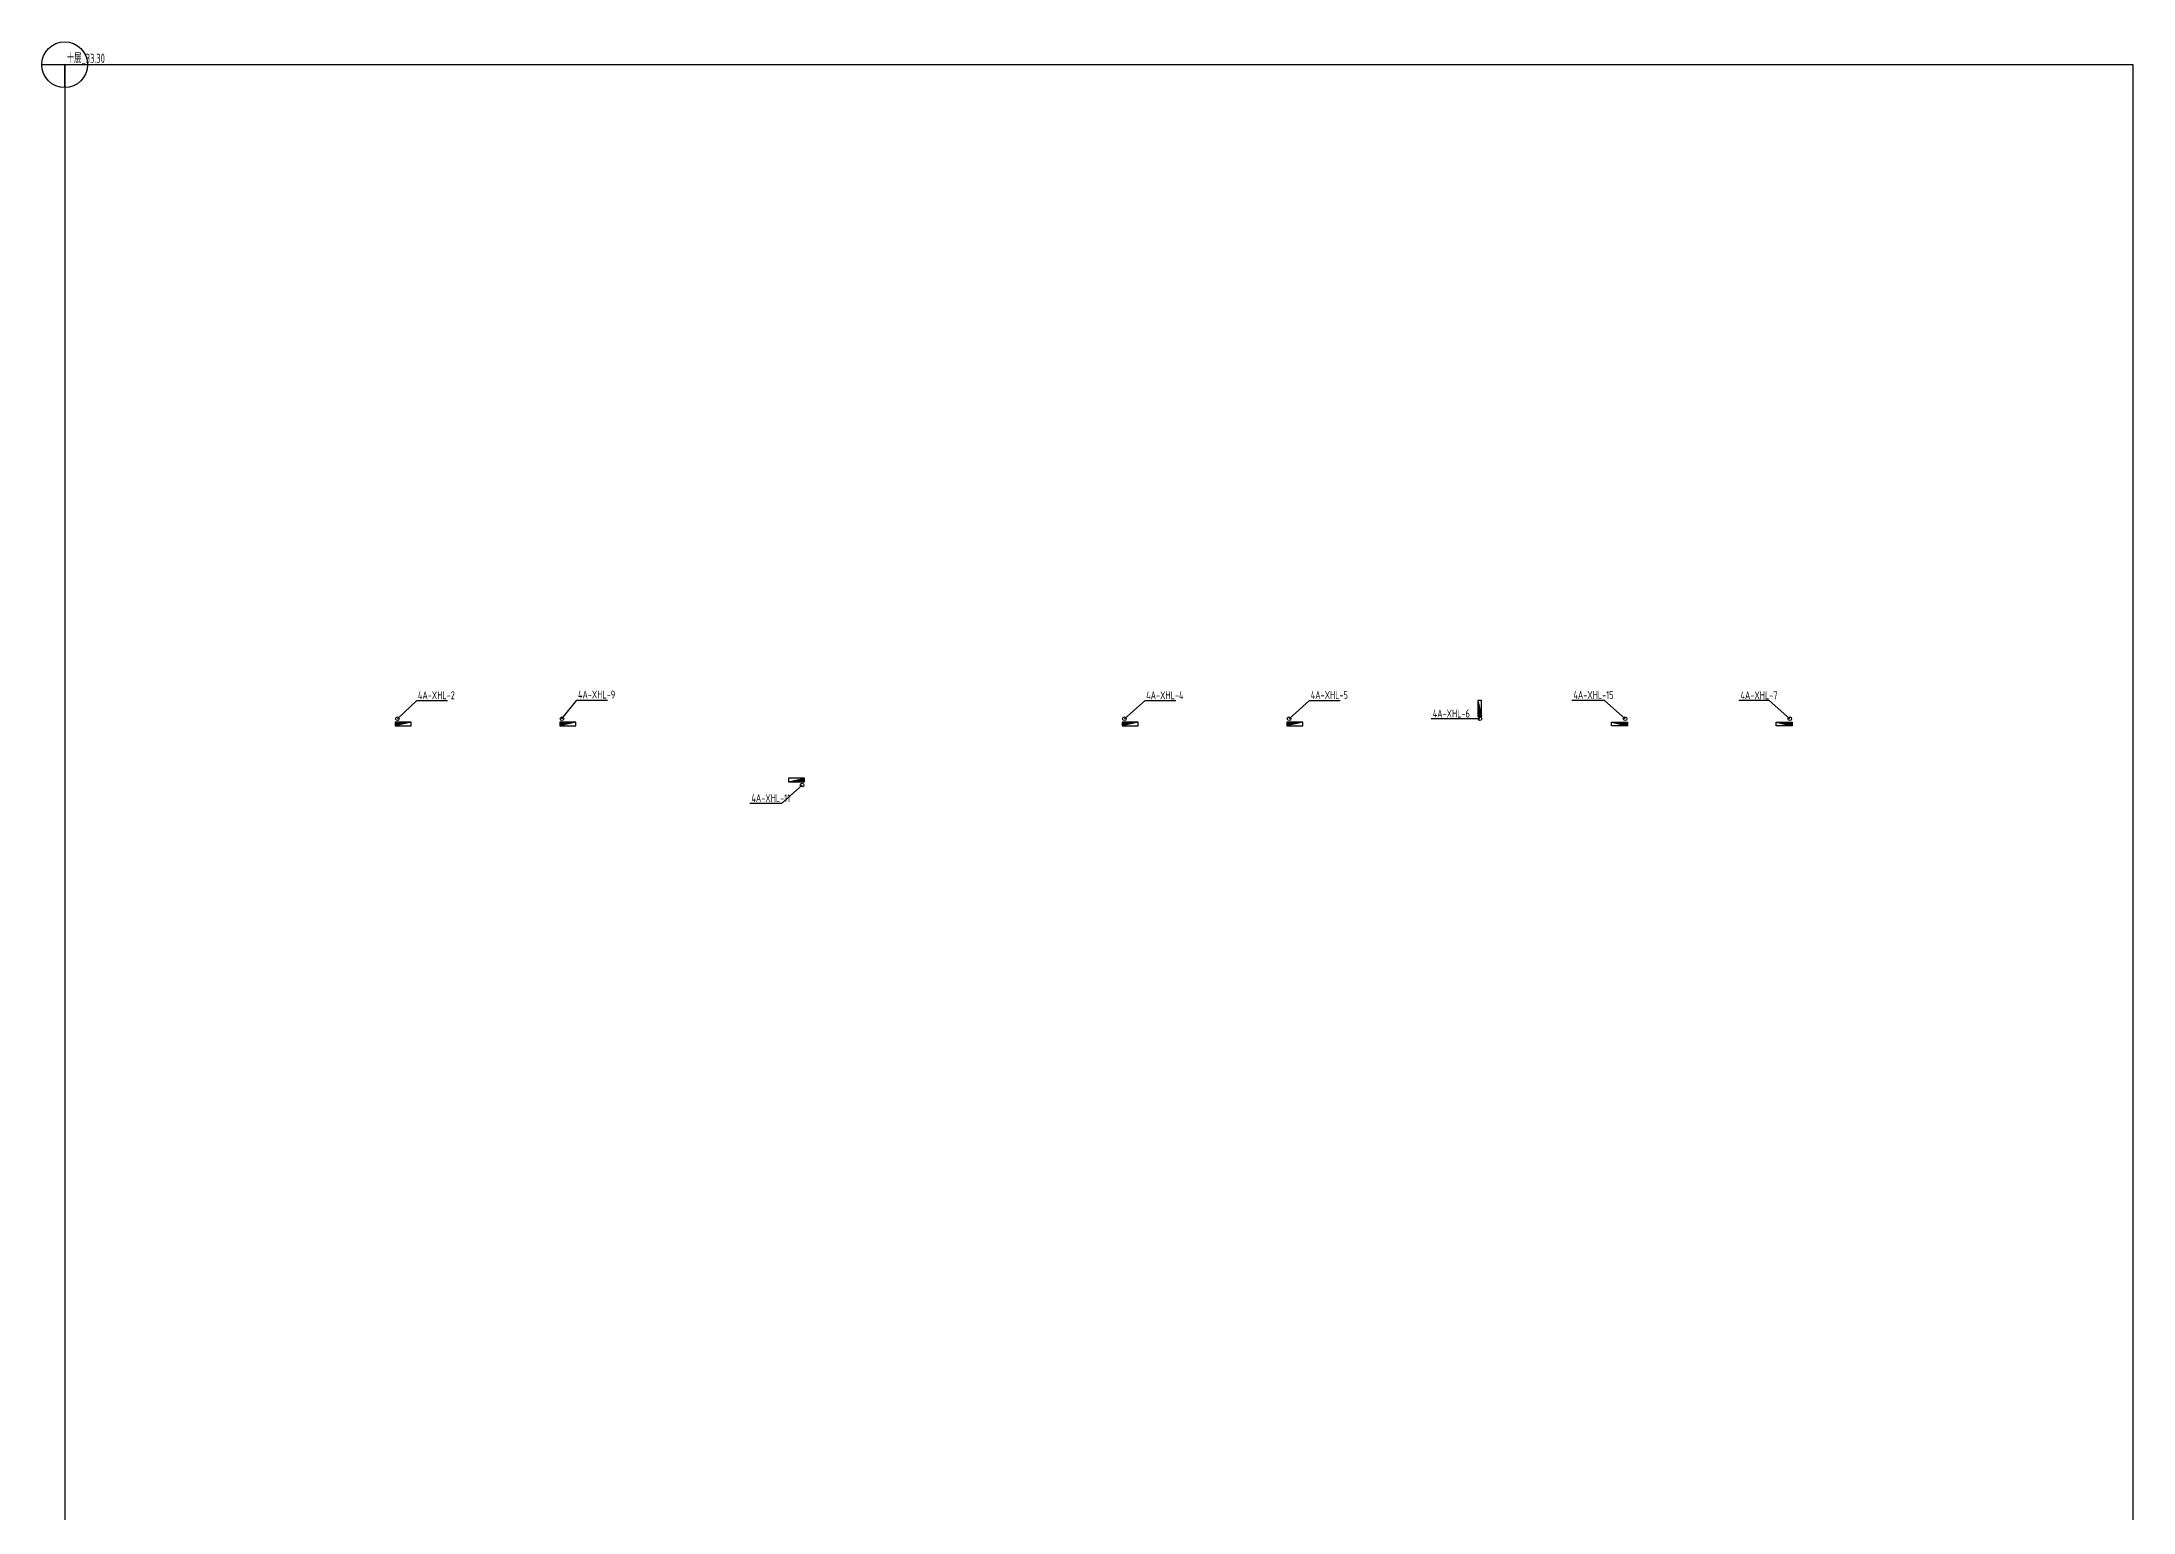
# Model space of a CAD drawing. Header units: millimetres. Extents: x -69218 to 1159344, y 1846 to 130422.
# Drawn here: x 647874 to 739344, y 66134 to 130422 of the extents above; entities that cross this region are included whole.
import ezdxf

# ---------------------------------------------------------------- set-up
doc = ezdxf.new("R2010")
doc.units = ezdxf.units.MM
doc.header["$LTSCALE"] = 1000
doc.layers.get('0').update_dxf_attribs({"linetype": 'CONTINUOUS'})
for name, color, linetype in [('DIM_消防', 3, 'CONTINUOUS'), ('EQUIP_消火栓', 7, 'CONTINUOUS'), ('S-Xh_注释', 3, 'CONTINUOUS'), ('VPIPE-消防', 1, 'CONTINUOUS')]:
    doc.layers.add(name, color=color, linetype=linetype)
doc.styles.add('_TWT_PIPEDN', font='GBENOR', dxfattribs={"width": 0.7, "height": 3.5, "bigfont": 'GBCBIG'})
doc.styles.add('_TWT_SERIAL', font='GBENOR', dxfattribs={"width": 0.7, "height": 3.5, "bigfont": 'GBCBIG'})

# ---------------------------------------------------------------- blocks, each defined once
blk = doc.blocks.new('Floorbase')
for p, q in [((0, 0), (-1000, 0)), ((0, -1000), (0, 0))]:
    blk.add_line(p, q)
blk.add_circle((0, 0), 1000)
at = {"style": '_TWT_PIPEDN', "width": 0.8}
blk.add_attdef('Elevation', (92, 81), '', height=400, dxfattribs=at)
blk = doc.blocks.new('$TwtSys$00000434')
for p, q in [((-0.5, 0.5), (-0.5, -0.5)), ((-0.5, -0.5), (0.5, 0.5)), ((0.5, 0.5), (-0.5, 0.5)), ((0.5, -0.5), (0.5, 0.5)), ((-0.5, -0.5), (0.5, -0.5))]:
    blk.add_line(p, q)
blk.add_solid([(0.5, -0.5), (0.5, 0.5), (-0.5, -0.5)])

msp = doc.modelspace()

# ---------------------------------------------------------------- linework, layer by layer
at = {"layer": 'DIM_消防'}
for p, q in [((663424, 100822), (664274, 101622)), ((664274, 101622), (665611, 101622)), ((670624, 100822), (671274, 101640)), ((671274, 101640), (672613, 101640)), ((695224, 100822), (696124, 101622)), ((696124, 101622), (697469, 101622)), ((702424, 100822), (703324, 101622)), ((703324, 101622), (704657, 101622)), ((716224, 101622), (714791, 101622)), ((717124, 100822), (716224, 101622)), ((723424, 101622), (722099, 101622)), ((724324, 100822), (723424, 101622)), ((709974, 100822), (708639, 100822)), ((710774, 100822), (709974, 100822)), ((681124, 97922), (680224, 97122)), ((680224, 97122), (678839, 97122))]:
    msp.add_line(p, q, dxfattribs=at)
at = {"layer": 'S-Xh_注释'}
msp.add_lwpolyline([(648874, 1846), (739344, 1846), (739344, 129422), (648874, 129422)], close=True, dxfattribs=at)
at = {"layer": 'VPIPE-消防'}
for centre in [(663424, 100822), (670624, 100822), (695224, 100822), (702424, 100822), (710774, 100822), (717124, 100822), (724324, 100822), (681124, 97922)]:
    msp.add_circle(centre, 80, dxfattribs=at)

# ---------------------------------------------------------------- block references
at = {"layer": 'EQUIP_消火栓', "xscale": 700, "yscale": 160, "zscale": 700}
for p, rotation in [((710754, 101272), 270), ((663674, 100602), 180), ((670874, 100602), 180), ((695474, 100602), 180), ((702674, 100602), 180)]:
    msp.add_blockref('$TwtSys$00000434', p, dxfattribs=dict(at, rotation=rotation))
at = {"layer": 'EQUIP_消火栓', "xscale": 700, "zscale": 700}
for p, yscale in [((716874, 100602), -160), ((724074, 100602), -160), ((680874, 98142), 160)]:
    msp.add_blockref('$TwtSys$00000434', p, dxfattribs=dict(at, yscale=yscale))
at = {"layer": 'S-Xh_注释', "color": 0}
msp.add_blockref('Floorbase', (648874, 129422), dxfattribs=at).add_auto_attribs({'Elevation': '十层_33.30'})

# ---------------------------------------------------------------- texts
at = {"layer": 'DIM_消防', "color": 7, "style": '_TWT_SERIAL', "width": 0.7}
for s, p in [('4A-XHL-2', (664324, 101678)), ('4A-XHL-9', (671324, 101710)), ('4A-XHL-4', (696174, 101678)), ('4A-XHL-5', (703374, 101690)), ('4A-XHL-15', (714861, 101690)), ('4A-XHL-7', (722169, 101678)), ('4A-XHL-6', (708709, 100878)), ('4A-XHL-11', (678909, 97178))]:
    msp.add_text(s, height=350, dxfattribs=at).set_placement(p)

doc.saveas('drawing.dxf')
